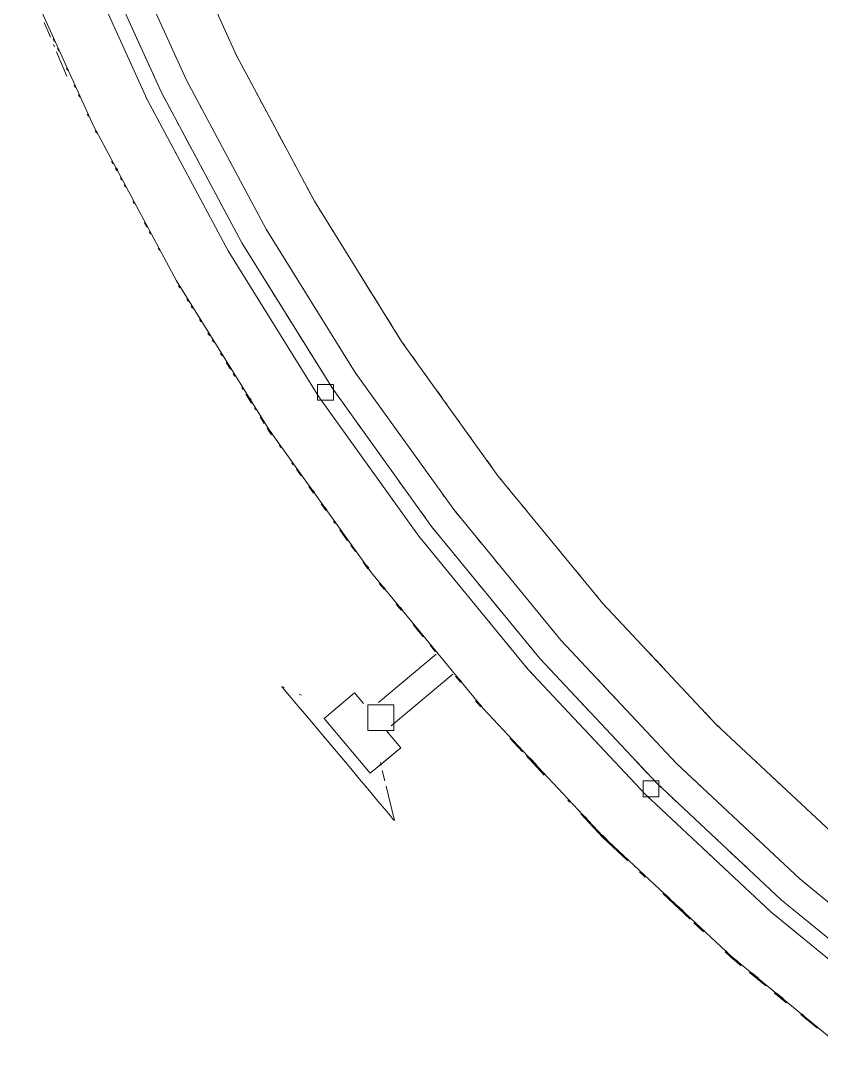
# Paper-space layout '01 Plans' of a CAD drawing. Header units: millimetres. Extents: x 5 to 415, y 7 to 290.
# Drawn here: x 29.72 to 49.8, y 102.52 to 128.82 of the extents above; entities that cross this region are included whole.
import ezdxf

# ---------------------------------------------------------------- set-up
doc = ezdxf.new("R2010")
doc.units = ezdxf.units.MM
doc.layers.add('GEOMETRY', color=7, linetype='Continuous')

# ---------------------------------------------------------------- blocks, each defined once
blk = doc.blocks.new('SHEET_01')
at = {"layer": 'GEOMETRY', "lineweight": 13}
for p, q in [((33.418, 131.735), (35.131, 127.955)), ((33.875, 127.336), (32.125, 131.199)), ((32.888, 126.849), (31.109, 130.778)), ((31.478, 130.931), (33.247, 127.026)), ((31.543, 126.186), (29.723, 130.204)), ((30.309, 128.787), (30.463, 128.418)), ((32.529, 128.613), (32.473, 128.735)), ((32.473, 128.735), (32.529, 128.613)), ((32.529, 128.613), (32.473, 128.735)), ((34.965, 128.321), (34.799, 128.687)), ((30.463, 128.418), (30.437, 128.479)), ((30.532, 128.369), (30.56, 128.308)), ((30.56, 128.308), (30.532, 128.369)), ((32.75, 128.125), (32.584, 128.491)), ((32.584, 128.491), (32.75, 128.125)), ((32.75, 128.125), (32.584, 128.491)), ((30.539, 128.233), (30.565, 128.171)), ((30.642, 128.126), (30.67, 128.065)), ((30.67, 128.065), (30.642, 128.126)), ((35.048, 128.138), (35.02, 128.199)), ((30.616, 128.048), (30.871, 127.432)), ((32.332, 128.077), (32.36, 128.016)), ((32.36, 128.016), (32.332, 128.077)), ((32.332, 128.077), (32.36, 128.016)), ((32.86, 127.88), (32.805, 128.003)), ((32.805, 128.003), (32.86, 127.88)), ((32.86, 127.88), (32.805, 128.003)), ((33.597, 127.949), (33.625, 127.888)), ((35.131, 127.955), (35.103, 128.016)), ((35.162, 127.896), (35.131, 127.955)), ((35.131, 127.955), (37.087, 124.296)), ((30.863, 127.639), (30.891, 127.578)), ((30.891, 127.578), (30.863, 127.639)), ((30.863, 127.639), (30.891, 127.578)), ((30.891, 127.578), (30.863, 127.639)), ((30.863, 127.639), (30.891, 127.578)), ((30.891, 127.578), (30.863, 127.639)), ((30.863, 127.639), (30.891, 127.578)), ((30.891, 127.578), (30.863, 127.639)), ((30.863, 127.639), (30.891, 127.578)), ((30.891, 127.578), (30.863, 127.639)), ((32.943, 127.697), (32.916, 127.758)), ((32.916, 127.758), (32.943, 127.697)), ((32.943, 127.697), (32.916, 127.758)), ((33.054, 127.453), (32.998, 127.575)), ((32.998, 127.575), (33.054, 127.453)), ((33.054, 127.453), (32.998, 127.575)), ((35.541, 127.188), (35.225, 127.778)), ((30.871, 127.432), (30.871, 127.432)), ((33.247, 127.026), (33.109, 127.331)), ((33.109, 127.331), (33.247, 127.026)), ((33.247, 127.026), (33.109, 127.331)), ((35.874, 123.596), (33.875, 127.336)), ((31.056, 127.212), (31.084, 127.151)), ((31.084, 127.151), (31.056, 127.212)), ((31.167, 126.969), (31.194, 126.908)), ((31.194, 126.908), (31.167, 126.969)), ((32.861, 126.911), (32.888, 126.849)), ((32.888, 126.849), (32.861, 126.911)), ((32.861, 126.911), (32.888, 126.849)), ((34.922, 123.046), (32.888, 126.849)), ((33.342, 126.849), (33.247, 127.026)), ((33.247, 127.026), (33.342, 126.849)), ((33.342, 126.849), (33.247, 127.026)), ((33.247, 127.026), (35.268, 123.246)), ((34.097, 126.92), (34.129, 126.861)), ((35.667, 126.952), (35.635, 127.011)), ((35.793, 126.716), (35.73, 126.834)), ((33.468, 126.613), (33.437, 126.672)), ((33.437, 126.672), (33.468, 126.613)), ((33.468, 126.613), (33.437, 126.672)), ((34.224, 126.683), (34.256, 126.624)), ((35.888, 126.539), (35.856, 126.598)), ((31.387, 126.482), (31.415, 126.421)), ((31.415, 126.421), (31.387, 126.482)), ((31.387, 126.482), (31.415, 126.421)), ((31.415, 126.421), (31.387, 126.482)), ((31.387, 126.482), (31.415, 126.421)), ((31.415, 126.421), (31.387, 126.482)), ((31.387, 126.482), (31.415, 126.421)), ((31.415, 126.421), (31.387, 126.482)), ((31.387, 126.482), (31.415, 126.421)), ((31.415, 126.421), (31.387, 126.482)), ((33.563, 126.436), (33.531, 126.495)), ((33.531, 126.495), (33.563, 126.436)), ((33.563, 126.436), (33.531, 126.495)), ((33.689, 126.199), (33.626, 126.317)), ((33.626, 126.317), (33.689, 126.199)), ((33.689, 126.199), (33.626, 126.317)), ((36.109, 126.125), (35.951, 126.421)), ((33.623, 122.296), (31.543, 126.186)), ((31.588, 126.059), (31.62, 126)), ((31.62, 126), (31.588, 126.059)), ((31.588, 126.059), (31.62, 126)), ((31.62, 126), (31.588, 126.059)), ((31.588, 126.059), (31.62, 126)), ((31.62, 126), (31.588, 126.059)), ((31.588, 126.059), (31.62, 126)), ((31.62, 126), (31.588, 126.059)), ((31.588, 126.059), (31.62, 126)), ((31.62, 126), (31.588, 126.059)), ((33.784, 126.022), (33.752, 126.081)), ((33.752, 126.081), (33.784, 126.022)), ((33.784, 126.022), (33.752, 126.081)), ((36.393, 125.594), (36.172, 126.007)), ((34.005, 125.609), (33.847, 125.904)), ((33.847, 125.904), (34.005, 125.609)), ((34.005, 125.609), (33.847, 125.904)), ((33.587, 125.542), (33.619, 125.482)), ((33.619, 125.482), (33.587, 125.542)), ((33.587, 125.542), (33.619, 125.482)), ((34.194, 125.254), (34.068, 125.49)), ((34.068, 125.49), (34.194, 125.254)), ((34.194, 125.254), (34.068, 125.49)), ((31.998, 125.293), (32.029, 125.234)), ((32.029, 125.234), (31.998, 125.293)), ((32.047, 125.243), (32.016, 125.302)), ((32.047, 125.243), (32.016, 125.302)), ((32.016, 125.302), (32.047, 125.243)), ((32.047, 125.243), (32.016, 125.302)), ((32.047, 125.243), (32.016, 125.302)), ((34.954, 125.317), (34.986, 125.258)), ((36.519, 125.358), (36.487, 125.417)), ((36.613, 125.181), (36.582, 125.24)), ((32.093, 125.116), (32.124, 125.057)), ((32.124, 125.057), (32.093, 125.116)), ((32.142, 125.066), (32.11, 125.125)), ((32.142, 125.066), (32.11, 125.125)), ((32.11, 125.125), (32.142, 125.066)), ((32.142, 125.066), (32.11, 125.125)), ((32.142, 125.066), (32.11, 125.125)), ((32.119, 125.13), (32.151, 125.071)), ((34.289, 125.077), (34.258, 125.136)), ((34.258, 125.136), (34.289, 125.077)), ((34.289, 125.077), (34.258, 125.136)), ((36.74, 124.945), (36.677, 125.063)), ((32.219, 124.88), (32.25, 124.821)), ((32.25, 124.821), (32.219, 124.88)), ((32.313, 124.703), (32.345, 124.644)), ((32.345, 124.644), (32.313, 124.703)), ((32.313, 124.703), (32.345, 124.644)), ((32.345, 124.644), (32.313, 124.703)), ((32.313, 124.703), (32.345, 124.644)), ((32.345, 124.644), (32.313, 124.703)), ((32.313, 124.703), (32.345, 124.644)), ((32.345, 124.644), (32.313, 124.703)), ((32.313, 124.703), (32.345, 124.644)), ((32.345, 124.644), (32.313, 124.703)), ((32.331, 124.712), (32.362, 124.653)), ((32.362, 124.653), (32.331, 124.712)), ((32.331, 124.712), (32.362, 124.653)), ((32.362, 124.653), (32.331, 124.712)), ((32.362, 124.653), (32.331, 124.712)), ((32.331, 124.712), (32.362, 124.653)), ((32.362, 124.653), (32.331, 124.712)), ((32.331, 124.712), (32.362, 124.653)), ((32.362, 124.653), (32.331, 124.712)), ((32.331, 124.712), (32.362, 124.653)), ((32.362, 124.653), (32.331, 124.712)), ((32.331, 124.712), (32.362, 124.653)), ((32.362, 124.653), (32.331, 124.712)), ((32.331, 124.712), (32.362, 124.653)), ((32.362, 124.653), (32.331, 124.712)), ((32.362, 124.653), (32.331, 124.712)), ((34.416, 124.841), (34.384, 124.9)), ((34.384, 124.9), (34.416, 124.841)), ((34.416, 124.841), (34.384, 124.9)), ((34.51, 124.663), (34.479, 124.723)), ((34.479, 124.723), (34.51, 124.663)), ((34.51, 124.663), (34.479, 124.723)), ((36.834, 124.768), (36.803, 124.827)), ((34.637, 124.427), (34.573, 124.545)), ((34.573, 124.545), (34.637, 124.427)), ((34.637, 124.427), (34.573, 124.545)), ((37.087, 124.296), (36.897, 124.65)), ((32.534, 124.29), (32.565, 124.231)), ((32.565, 124.231), (32.534, 124.29)), ((32.534, 124.29), (32.565, 124.231)), ((32.565, 124.231), (32.534, 124.29)), ((32.534, 124.29), (32.565, 124.231)), ((32.565, 124.231), (32.534, 124.29)), ((32.534, 124.29), (32.565, 124.231)), ((32.565, 124.231), (32.534, 124.29)), ((32.534, 124.29), (32.565, 124.231)), ((32.565, 124.231), (32.534, 124.29)), ((34.318, 124.175), (34.35, 124.116)), ((34.35, 124.116), (34.318, 124.175)), ((34.318, 124.175), (34.35, 124.116)), ((35.015, 123.718), (34.7, 124.309)), ((34.7, 124.309), (35.015, 123.718)), ((35.015, 123.718), (34.7, 124.309)), ((37.122, 124.239), (37.087, 124.296)), ((37.087, 124.296), (39.278, 120.772)), ((37.263, 124.012), (37.228, 124.068)), ((32.817, 123.76), (32.88, 123.642)), ((32.88, 123.642), (32.817, 123.76)), ((37.475, 123.671), (37.44, 123.727)), ((32.943, 123.524), (32.975, 123.465)), ((32.975, 123.465), (32.943, 123.524)), ((32.992, 123.475), (32.961, 123.534)), ((32.992, 123.475), (32.961, 123.534)), ((32.961, 123.534), (32.992, 123.475)), ((32.992, 123.475), (32.961, 123.534)), ((32.992, 123.475), (32.961, 123.534)), ((35.142, 123.482), (35.11, 123.541)), ((35.11, 123.541), (35.142, 123.482)), ((35.142, 123.482), (35.11, 123.541)), ((35.268, 123.246), (35.205, 123.364)), ((35.205, 123.364), (35.268, 123.246)), ((35.268, 123.246), (35.205, 123.364)), ((38.114, 119.994), (35.874, 123.596)), ((37.581, 123.5), (37.546, 123.557)), ((33.164, 123.111), (33.196, 123.052)), ((33.196, 123.052), (33.164, 123.111)), ((33.164, 123.111), (33.196, 123.052)), ((33.196, 123.052), (33.164, 123.111)), ((33.164, 123.111), (33.196, 123.052)), ((33.196, 123.052), (33.164, 123.111)), ((33.164, 123.111), (33.196, 123.052)), ((33.196, 123.052), (33.164, 123.111)), ((33.164, 123.111), (33.196, 123.052)), ((33.196, 123.052), (33.164, 123.111)), ((35.268, 123.246), (37.532, 119.605)), ((35.374, 123.075), (35.339, 123.132)), ((35.339, 123.132), (35.374, 123.075)), ((35.374, 123.075), (35.339, 123.132)), ((37.793, 123.159), (37.758, 123.216)), ((37.199, 119.383), (34.922, 123.046)), ((35.586, 122.734), (35.551, 122.791)), ((35.551, 122.791), (35.586, 122.734)), ((35.586, 122.734), (35.551, 122.791)), ((35.763, 122.449), (35.657, 122.62)), ((35.657, 122.62), (35.763, 122.449)), ((35.763, 122.449), (35.657, 122.62)), ((38.112, 122.648), (38.076, 122.704)), ((35.975, 122.108), (35.834, 122.336)), ((35.834, 122.336), (35.975, 122.108)), ((35.975, 122.108), (35.834, 122.336)), ((36.621, 122.395), (36.656, 122.338)), ((38.5, 122.022), (38.253, 122.42)), ((35.952, 118.55), (33.623, 122.296)), ((33.676, 122.172), (33.711, 122.115)), ((33.711, 122.115), (33.676, 122.172)), ((33.728, 122.126), (33.693, 122.182)), ((33.728, 122.126), (33.693, 122.182)), ((33.693, 122.182), (33.728, 122.126)), ((33.728, 122.126), (33.693, 122.182)), ((33.728, 122.126), (33.693, 122.182)), ((35.455, 122.187), (35.491, 122.13)), ((35.491, 122.13), (35.455, 122.187)), ((35.455, 122.187), (35.491, 122.13)), ((33.888, 121.832), (33.923, 121.775)), ((33.923, 121.775), (33.888, 121.832)), ((33.94, 121.785), (33.905, 121.842)), ((33.94, 121.785), (33.905, 121.842)), ((33.905, 121.842), (33.94, 121.785)), ((33.94, 121.785), (33.905, 121.842)), ((33.94, 121.785), (33.905, 121.842)), ((36.294, 121.596), (36.046, 121.994)), ((36.046, 121.994), (36.294, 121.596)), ((36.294, 121.596), (36.046, 121.994)), ((38.712, 121.681), (38.571, 121.909)), ((33.994, 121.661), (34.029, 121.604)), ((34.029, 121.604), (33.994, 121.661)), ((33.994, 121.661), (34.029, 121.604)), ((34.029, 121.604), (33.994, 121.661)), ((33.994, 121.661), (34.029, 121.604)), ((34.029, 121.604), (33.994, 121.661)), ((33.994, 121.661), (34.029, 121.604)), ((34.029, 121.604), (33.994, 121.661)), ((33.994, 121.661), (34.029, 121.604)), ((34.029, 121.604), (33.994, 121.661)), ((37.154, 121.538), (37.189, 121.481)), ((39.03, 121.17), (38.783, 121.568)), ((34.205, 121.321), (34.241, 121.264)), ((34.241, 121.264), (34.205, 121.321)), ((36.506, 121.255), (36.364, 121.482)), ((36.364, 121.482), (36.506, 121.255)), ((36.506, 121.255), (36.364, 121.482)), ((36.612, 121.084), (36.577, 121.141)), ((36.577, 121.141), (36.612, 121.084)), ((36.612, 121.084), (36.577, 121.141)), ((37.474, 121.023), (37.509, 120.966)), ((39.242, 120.829), (39.101, 121.056)), ((34.417, 120.98), (34.453, 120.923)), ((34.453, 120.923), (34.417, 120.98)), ((34.523, 120.81), (34.558, 120.753)), ((34.558, 120.753), (34.523, 120.81)), ((34.523, 120.81), (34.558, 120.753)), ((34.558, 120.753), (34.523, 120.81)), ((34.523, 120.81), (34.558, 120.753)), ((34.558, 120.753), (34.523, 120.81)), ((34.523, 120.81), (34.558, 120.753)), ((34.558, 120.753), (34.523, 120.81)), ((34.523, 120.81), (34.558, 120.753)), ((34.558, 120.753), (34.523, 120.81)), ((36.309, 120.814), (36.345, 120.757)), ((36.345, 120.757), (36.309, 120.814)), ((36.309, 120.814), (36.345, 120.757)), ((36.824, 120.743), (36.683, 120.971)), ((36.683, 120.971), (36.824, 120.743)), ((36.824, 120.743), (36.683, 120.971)), ((39.278, 120.772), (41.695, 117.399)), ((34.735, 120.469), (34.77, 120.412)), ((34.77, 120.412), (34.735, 120.469)), ((37.001, 120.459), (36.895, 120.629)), ((36.895, 120.629), (37.001, 120.459)), ((37.001, 120.459), (36.895, 120.629)), ((37.687, 120.68), (37.723, 120.623)), ((39.356, 120.663), (39.317, 120.718)), ((34.876, 120.242), (34.982, 120.072)), ((34.982, 120.072), (34.876, 120.242)), ((37.143, 120.231), (37.107, 120.288)), ((37.107, 120.288), (37.143, 120.231)), ((37.143, 120.231), (37.107, 120.288)), ((39.668, 120.228), (39.551, 120.391)), ((35.053, 119.958), (35.088, 119.901)), ((35.088, 119.901), (35.053, 119.958)), ((35.053, 119.958), (35.088, 119.901)), ((35.088, 119.901), (35.053, 119.958)), ((35.053, 119.958), (35.088, 119.901)), ((35.088, 119.901), (35.053, 119.958)), ((35.053, 119.958), (35.088, 119.901)), ((35.088, 119.901), (35.053, 119.958)), ((35.053, 119.958), (35.088, 119.901)), ((35.088, 119.901), (35.053, 119.958)), ((36.843, 119.955), (36.879, 119.898)), ((36.879, 119.898), (36.843, 119.955)), ((36.843, 119.955), (36.879, 119.898)), ((37.355, 119.89), (37.213, 120.117)), ((37.213, 120.117), (37.355, 119.89)), ((37.355, 119.89), (37.213, 120.117)), ((40.584, 116.547), (38.114, 119.994)), ((39.979, 119.793), (39.863, 119.956)), ((37.565, 119.694), (37.165, 119.694)), ((37.165, 119.694), (37.165, 119.294)), ((37.565, 119.694), (37.565, 119.614)), ((37.565, 119.294), (37.565, 119.694)), ((37.565, 119.694), (37.565, 119.694)), ((35.265, 119.617), (35.3, 119.561)), ((35.3, 119.561), (35.265, 119.617)), ((35.37, 119.447), (35.406, 119.39)), ((35.406, 119.39), (35.37, 119.447)), ((35.37, 119.447), (35.406, 119.39)), ((35.406, 119.39), (35.37, 119.447)), ((35.37, 119.447), (35.406, 119.39)), ((35.406, 119.39), (35.37, 119.447)), ((35.37, 119.447), (35.406, 119.39)), ((35.406, 119.39), (35.37, 119.447)), ((35.37, 119.447), (35.512, 119.22)), ((35.512, 119.22), (35.37, 119.447)), ((37.532, 119.605), (40.029, 116.121)), ((37.688, 119.388), (37.649, 119.442)), ((37.649, 119.442), (37.688, 119.388)), ((37.688, 119.388), (37.649, 119.442)), ((38.506, 119.447), (38.545, 119.392)), ((40.291, 119.358), (40.174, 119.521)), ((35.493, 119.288), (35.458, 119.344)), ((35.493, 119.288), (35.458, 119.344)), ((35.458, 119.344), (35.493, 119.288)), ((35.493, 119.288), (35.458, 119.344)), ((35.493, 119.288), (35.458, 119.344)), ((35.466, 119.35), (35.501, 119.293)), ((37.165, 119.294), (37.565, 119.294)), ((37.165, 119.294), (37.165, 119.294)), ((39.711, 115.877), (37.199, 119.383)), ((40.408, 119.195), (40.369, 119.249)), ((35.582, 119.106), (35.618, 119.05)), ((35.618, 119.05), (35.582, 119.106)), ((35.582, 119.106), (35.618, 119.05)), ((35.618, 119.05), (35.582, 119.106)), ((35.582, 119.106), (35.618, 119.05)), ((35.618, 119.05), (35.582, 119.106)), ((35.582, 119.106), (35.618, 119.05)), ((35.618, 119.05), (35.582, 119.106)), ((35.582, 119.106), (35.618, 119.05)), ((35.618, 119.05), (35.582, 119.106)), ((35.723, 118.879), (35.829, 118.709)), ((35.829, 118.709), (35.723, 118.879)), ((37.474, 119), (37.513, 118.945)), ((37.513, 118.945), (37.474, 119)), ((37.474, 119), (37.513, 118.945)), ((38, 118.952), (37.961, 119.007)), ((37.961, 119.007), (38, 118.952)), ((38, 118.952), (37.961, 119.007)), ((38.312, 118.517), (38.156, 118.734)), ((38.156, 118.734), (38.312, 118.517)), ((38.312, 118.517), (38.156, 118.734)), ((40.72, 118.759), (40.681, 118.814)), ((35.9, 118.596), (35.935, 118.539)), ((35.935, 118.539), (35.9, 118.596)), ((35.9, 118.596), (35.935, 118.539)), ((35.935, 118.539), (35.9, 118.596)), ((35.9, 118.596), (35.935, 118.539)), ((35.935, 118.539), (35.9, 118.596)), ((35.9, 118.596), (35.935, 118.539)), ((35.935, 118.539), (35.9, 118.596)), ((35.9, 118.596), (35.935, 118.539)), ((35.935, 118.539), (35.9, 118.596)), ((35.935, 118.539), (36.013, 118.43)), ((36.013, 118.43), (35.935, 118.539)), ((38.521, 114.964), (35.952, 118.55)), ((36.03, 118.441), (35.991, 118.496)), ((36.03, 118.441), (35.991, 118.496)), ((35.991, 118.496), (36.03, 118.441)), ((36.03, 118.441), (35.991, 118.496)), ((36.03, 118.441), (35.991, 118.496)), ((35.999, 118.501), (36.038, 118.447)), ((41.032, 118.324), (40.915, 118.487)), ((36.208, 118.158), (36.247, 118.104)), ((36.247, 118.104), (36.208, 118.158)), ((36.208, 118.158), (36.247, 118.104)), ((36.247, 118.104), (36.208, 118.158)), ((36.208, 118.158), (36.247, 118.104)), ((36.247, 118.104), (36.208, 118.158)), ((36.208, 118.158), (36.247, 118.104)), ((36.247, 118.104), (36.208, 118.158)), ((36.208, 118.158), (36.247, 118.104)), ((36.247, 118.104), (36.208, 118.158)), ((37.984, 118.288), (38.023, 118.233)), ((38.023, 118.233), (37.984, 118.288)), ((37.984, 118.288), (38.023, 118.233)), ((38.507, 118.244), (38.468, 118.299)), ((38.468, 118.299), (38.507, 118.244)), ((38.507, 118.244), (38.468, 118.299)), ((38.819, 117.809), (38.702, 117.972)), ((38.702, 117.972), (38.819, 117.809)), ((38.819, 117.809), (38.702, 117.972)), ((39.565, 117.97), (39.604, 117.915)), ((41.344, 117.889), (41.227, 118.052)), ((36.519, 117.724), (36.558, 117.669)), ((36.558, 117.669), (36.519, 117.724)), ((41.539, 117.617), (41.422, 117.78)), ((36.636, 117.561), (36.753, 117.398)), ((36.753, 117.398), (36.636, 117.561)), ((36.636, 117.561), (36.753, 117.398)), ((36.753, 117.398), (36.636, 117.561)), ((36.636, 117.561), (36.753, 117.398)), ((36.753, 117.398), (36.636, 117.561)), ((36.636, 117.561), (36.753, 117.398)), ((36.753, 117.398), (36.636, 117.561)), ((36.636, 117.561), (36.753, 117.398)), ((36.753, 117.398), (36.636, 117.561)), ((39.053, 117.482), (39.014, 117.537)), ((39.014, 117.537), (39.053, 117.482)), ((39.053, 117.482), (39.014, 117.537)), ((41.695, 117.399), (44.327, 114.192)), ((41.78, 117.296), (41.737, 117.348)), ((36.948, 117.126), (36.987, 117.072)), ((36.987, 117.072), (36.948, 117.126)), ((36.948, 117.126), (36.987, 117.072)), ((36.987, 117.072), (36.948, 117.126)), ((36.948, 117.126), (36.987, 117.072)), ((36.987, 117.072), (36.948, 117.126)), ((36.948, 117.126), (36.987, 117.072)), ((36.987, 117.072), (36.948, 117.126)), ((36.948, 117.126), (37.065, 116.963)), ((37.065, 116.963), (36.948, 117.126)), ((38.73, 117.247), (38.769, 117.192)), ((38.769, 117.192), (38.73, 117.247)), ((38.73, 117.247), (38.769, 117.192)), ((39.365, 117.047), (39.209, 117.264)), ((39.209, 117.264), (39.365, 117.047)), ((39.365, 117.047), (39.209, 117.264)), ((41.992, 117.037), (41.949, 117.089)), ((37.081, 116.974), (37.042, 117.029)), ((37.081, 116.974), (37.042, 117.029)), ((37.042, 117.029), (37.081, 116.974)), ((37.081, 116.974), (37.042, 117.029)), ((37.081, 116.974), (37.042, 117.029)), ((37.05, 117.035), (37.089, 116.98)), ((39.044, 116.809), (39.083, 116.754)), ((39.083, 116.754), (39.044, 116.809)), ((39.044, 116.809), (39.083, 116.754)), ((39.56, 116.774), (39.521, 116.829)), ((39.521, 116.829), (39.56, 116.774)), ((39.56, 116.774), (39.521, 116.829)), ((40.31, 116.93), (40.349, 116.875)), ((37.259, 116.691), (37.298, 116.637)), ((37.298, 116.637), (37.259, 116.691)), ((37.259, 116.691), (37.298, 116.637)), ((37.298, 116.637), (37.259, 116.691)), ((37.259, 116.691), (37.298, 116.637)), ((37.298, 116.637), (37.259, 116.691)), ((37.259, 116.691), (37.298, 116.637)), ((37.298, 116.637), (37.259, 116.691)), ((37.259, 116.691), (37.376, 116.528)), ((37.376, 116.528), (37.259, 116.691)), ((37.392, 116.54), (37.353, 116.594)), ((37.392, 116.54), (37.353, 116.594)), ((37.353, 116.594), (37.392, 116.54)), ((37.392, 116.54), (37.353, 116.594)), ((37.392, 116.54), (37.353, 116.594)), ((37.361, 116.6), (37.4, 116.546)), ((43.274, 113.269), (40.584, 116.547)), ((42.416, 116.52), (42.289, 116.675)), ((37.571, 116.256), (37.61, 116.202)), ((37.61, 116.202), (37.571, 116.256)), ((39.873, 116.339), (39.756, 116.502)), ((39.756, 116.502), (39.873, 116.339)), ((39.873, 116.339), (39.756, 116.502)), ((40.627, 116.495), (40.755, 116.339)), ((37.727, 116.039), (37.804, 115.93)), ((37.804, 115.93), (37.727, 116.039)), ((37.727, 116.039), (37.804, 115.93)), ((37.804, 115.93), (37.727, 116.039)), ((37.727, 116.039), (37.804, 115.93)), ((37.804, 115.93), (37.727, 116.039)), ((37.727, 116.039), (37.804, 115.93)), ((37.804, 115.93), (37.727, 116.039)), ((37.727, 116.039), (37.921, 115.767)), ((37.921, 115.767), (37.727, 116.039)), ((40.029, 116.121), (42.748, 112.807)), ((40.199, 115.914), (40.071, 116.069)), ((40.071, 116.069), (40.199, 115.914)), ((40.199, 115.914), (40.071, 116.069)), ((42.926, 115.899), (42.671, 116.21)), ((42.447, 112.544), (39.711, 115.877)), ((41.139, 115.871), (41.267, 115.715)), ((37.999, 115.659), (38.038, 115.604)), ((38.038, 115.604), (37.999, 115.659)), ((37.999, 115.659), (38.038, 115.604)), ((38.038, 115.604), (37.999, 115.659)), ((37.999, 115.659), (38.038, 115.604)), ((38.038, 115.604), (37.999, 115.659)), ((37.999, 115.659), (38.038, 115.604)), ((38.038, 115.604), (37.999, 115.659)), ((37.999, 115.659), (38.116, 115.496)), ((38.116, 115.496), (37.999, 115.659)), ((38.132, 115.508), (38.093, 115.562)), ((38.132, 115.508), (38.093, 115.562)), ((38.093, 115.562), (38.132, 115.508)), ((38.132, 115.508), (38.093, 115.562)), ((38.132, 115.508), (38.093, 115.562)), ((39.882, 115.669), (39.925, 115.617)), ((39.925, 115.617), (39.882, 115.669)), ((39.882, 115.669), (39.925, 115.617)), ((43.35, 115.382), (43.223, 115.537)), ((38.311, 115.224), (38.35, 115.17)), ((38.35, 115.17), (38.311, 115.224)), ((38.311, 115.224), (38.35, 115.17)), ((38.35, 115.17), (38.311, 115.224)), ((38.311, 115.224), (38.35, 115.17)), ((38.35, 115.17), (38.311, 115.224)), ((38.311, 115.224), (38.35, 115.17)), ((38.35, 115.17), (38.311, 115.224)), ((38.311, 115.224), (38.428, 115.061)), ((38.428, 115.061), (38.311, 115.224)), ((40.624, 115.396), (40.581, 115.448)), ((40.581, 115.448), (40.624, 115.396)), ((40.624, 115.396), (40.581, 115.448)), ((41.566, 115.35), (41.694, 115.194)), ((38.443, 115.073), (38.404, 115.127)), ((38.443, 115.073), (38.404, 115.127)), ((38.404, 115.127), (38.443, 115.073)), ((38.443, 115.073), (38.404, 115.127)), ((38.443, 115.073), (38.404, 115.127)), ((38.412, 115.133), (38.451, 115.079)), ((41.32, 111.555), (38.521, 114.964)), ((43.775, 114.864), (43.648, 115.02)), ((38.717, 114.694), (38.76, 114.642)), ((38.76, 114.642), (38.717, 114.694)), ((38.717, 114.694), (38.76, 114.642)), ((38.76, 114.642), (38.717, 114.694)), ((38.717, 114.694), (38.76, 114.642)), ((38.76, 114.642), (38.717, 114.694)), ((38.717, 114.694), (38.76, 114.642)), ((38.76, 114.642), (38.717, 114.694)), ((38.717, 114.694), (38.845, 114.539)), ((38.845, 114.539), (38.717, 114.694)), ((38.733, 114.706), (38.776, 114.654)), ((38.776, 114.654), (38.733, 114.706)), ((38.733, 114.706), (38.776, 114.654)), ((38.86, 114.551), (38.733, 114.706)), ((38.776, 114.654), (38.733, 114.706)), ((38.733, 114.706), (38.776, 114.654)), ((38.776, 114.654), (38.733, 114.706)), ((38.733, 114.706), (38.776, 114.654)), ((38.776, 114.654), (38.733, 114.706)), ((38.733, 114.706), (38.776, 114.654)), ((38.776, 114.654), (38.733, 114.706)), ((38.733, 114.706), (38.776, 114.654)), ((38.86, 114.551), (38.733, 114.706)), ((38.733, 114.706), (38.86, 114.551)), ((38.86, 114.551), (38.733, 114.706)), ((38.86, 114.551), (38.733, 114.706)), ((41.048, 114.878), (41.006, 114.93)), ((41.006, 114.93), (41.048, 114.878)), ((41.048, 114.878), (41.006, 114.93)), ((41.346, 114.516), (41.218, 114.671)), ((41.218, 114.671), (41.346, 114.516)), ((41.346, 114.516), (41.218, 114.671)), ((38.826, 114.609), (38.868, 114.557)), ((39.142, 114.177), (39.184, 114.125)), ((39.184, 114.125), (39.142, 114.177)), ((39.142, 114.177), (39.184, 114.125)), ((39.184, 114.125), (39.142, 114.177)), ((39.142, 114.177), (39.184, 114.125)), ((39.184, 114.125), (39.142, 114.177)), ((39.142, 114.177), (39.184, 114.125)), ((39.184, 114.125), (39.142, 114.177)), ((39.142, 114.177), (39.269, 114.022)), ((39.269, 114.022), (39.142, 114.177)), ((41.771, 113.998), (41.516, 114.309)), ((41.516, 114.309), (41.771, 113.998)), ((41.771, 113.998), (41.516, 114.309)), ((44.2, 114.347), (44.157, 114.399)), ((44.327, 114.192), (47.163, 111.163)), ((39.284, 114.034), (39.242, 114.086)), ((39.284, 114.034), (39.242, 114.086)), ((39.242, 114.086), (39.284, 114.034)), ((39.369, 113.931), (39.242, 114.086)), ((39.369, 113.931), (39.242, 114.086)), ((39.25, 114.092), (39.292, 114.041)), ((44.51, 113.997), (44.373, 114.143)), ((39.566, 113.66), (39.693, 113.505)), ((39.693, 113.505), (39.566, 113.66)), ((39.566, 113.66), (39.693, 113.505)), ((39.693, 113.505), (39.566, 113.66)), ((39.566, 113.66), (39.693, 113.505)), ((39.693, 113.505), (39.566, 113.66)), ((39.566, 113.66), (39.693, 113.505)), ((39.693, 113.505), (39.566, 113.66)), ((39.566, 113.66), (39.82, 113.35)), ((39.82, 113.35), (39.566, 113.66)), ((41.464, 113.742), (41.507, 113.69)), ((41.507, 113.69), (41.464, 113.742)), ((41.464, 113.742), (41.507, 113.69)), ((42.196, 113.48), (42.068, 113.636)), ((42.068, 113.636), (42.196, 113.48)), ((42.196, 113.48), (42.068, 113.636)), ((43.146, 113.425), (43.189, 113.373)), ((39.99, 113.143), (40.117, 112.988)), ((40.117, 112.988), (39.99, 113.143)), ((39.99, 113.143), (40.117, 112.988)), ((40.117, 112.988), (39.99, 113.143)), ((39.99, 113.143), (40.117, 112.988)), ((40.117, 112.988), (39.99, 113.143)), ((39.99, 113.143), (40.117, 112.988)), ((40.117, 112.988), (39.99, 113.143)), ((39.99, 113.143), (40.117, 112.988)), ((40.117, 112.988), (39.99, 113.143)), ((41.977, 113.117), (42.02, 113.064)), ((42.02, 113.064), (41.977, 113.117)), ((41.977, 113.117), (42.02, 113.064)), ((42.621, 112.963), (42.493, 113.118)), ((42.493, 113.118), (42.621, 112.963)), ((42.621, 112.963), (42.493, 113.118)), ((46.173, 110.173), (43.274, 113.269)), ((40.145, 112.913), (38.699, 111.7)), ((45.562, 112.873), (45.425, 113.02)), ((42.405, 112.596), (42.447, 112.544)), ((42.447, 112.544), (42.405, 112.596)), ((42.405, 112.596), (42.447, 112.544)), ((42.748, 112.807), (45.679, 109.679)), ((45.882, 112.531), (45.654, 112.775)), ((39.014, 111.115), (40.563, 112.415)), ((40.563, 112.415), (39.014, 111.115)), ((39.014, 111.115), (40.563, 112.415)), ((40.563, 112.415), (39.014, 111.115)), ((40.626, 112.368), (40.668, 112.317)), ((40.668, 112.317), (40.626, 112.368)), ((40.626, 112.368), (40.668, 112.317)), ((40.668, 112.317), (40.626, 112.368)), ((40.626, 112.368), (40.668, 112.317)), ((40.668, 112.317), (40.626, 112.368)), ((40.626, 112.368), (40.668, 112.317)), ((40.668, 112.317), (40.626, 112.368)), ((40.626, 112.368), (40.753, 112.213)), ((40.753, 112.213), (40.626, 112.368)), ((42.447, 112.544), (42.632, 112.347)), ((42.632, 112.347), (42.447, 112.544)), ((42.447, 112.544), (42.632, 112.347)), ((45.396, 109.396), (42.447, 112.544)), ((36.294, 112.074), (36.267, 112.106)), ((36.33, 112.079), (36.267, 112.106)), ((36.267, 112.106), (36.294, 112.074)), ((36.294, 112.074), (36.374, 111.978)), ((40.768, 112.226), (40.726, 112.278)), ((40.768, 112.226), (40.726, 112.278)), ((40.726, 112.278), (40.768, 112.226)), ((40.768, 112.226), (40.726, 112.278)), ((40.768, 112.226), (40.726, 112.278)), ((40.734, 112.284), (40.776, 112.233)), ((44.195, 112.286), (44.425, 112.041)), ((36.374, 111.978), (36.505, 111.822)), ((36.505, 111.822), (36.681, 111.613)), ((36.768, 111.889), (36.706, 111.916)), ((38.098, 111.946), (37.332, 111.303)), ((38.321, 111.681), (38.098, 111.946)), ((38.187, 111.84), (38.321, 111.681)), ((43.984, 111.487), (43.527, 111.976)), ((43.527, 111.976), (43.984, 111.487)), ((43.984, 111.487), (43.527, 111.976)), ((44.609, 111.844), (44.655, 111.795)), ((36.681, 111.613), (36.895, 111.357)), ((39.078, 111.646), (38.428, 111.646)), ((38.428, 111.646), (38.428, 110.996)), ((39.078, 110.996), (39.078, 111.646)), ((41.135, 111.748), (41.262, 111.593)), ((41.262, 111.593), (41.135, 111.748)), ((41.277, 111.606), (41.15, 111.761)), ((41.277, 111.606), (41.15, 111.761)), ((41.15, 111.761), (41.277, 111.606)), ((41.277, 111.606), (41.15, 111.761)), ((41.277, 111.606), (41.15, 111.761)), ((41.242, 111.664), (41.285, 111.613)), ((44.335, 108.335), (41.32, 111.555)), ((36.895, 111.357), (37.14, 111.066)), ((37.332, 111.303), (38.489, 109.924)), ((43.461, 111.461), (43.507, 111.412)), ((43.507, 111.412), (43.461, 111.461)), ((43.461, 111.461), (43.507, 111.412)), ((47.163, 111.163), (46.889, 111.457)), ((37.14, 111.066), (37.405, 110.75)), ((38.428, 110.996), (39.078, 110.996)), ((38.899, 110.991), (38.944, 110.938)), ((39.255, 110.567), (38.899, 110.991)), ((39.078, 110.996), (38.916, 110.996)), ((39.078, 111.24), (39.078, 110.996)), ((39.078, 110.996), (39.078, 110.996)), ((43.875, 111.019), (44.244, 110.625)), ((44.244, 110.625), (43.875, 111.019)), ((43.875, 111.019), (44.244, 110.625)), ((47.261, 111.072), (47.163, 111.163)), ((47.163, 111.163), (50.192, 108.327)), ((37.405, 110.75), (37.299, 110.876)), ((37.405, 110.75), (37.681, 110.421)), ((41.99, 110.809), (42.31, 110.468)), ((42.31, 110.468), (41.99, 110.809)), ((41.99, 110.809), (42.31, 110.468)), ((42.31, 110.468), (41.99, 110.809)), ((41.99, 110.809), (42.31, 110.468)), ((42.31, 110.468), (41.99, 110.809)), ((41.99, 110.809), (42.31, 110.468)), ((42.31, 110.468), (41.99, 110.809)), ((41.99, 110.809), (42.31, 110.468)), ((42.31, 110.468), (41.99, 110.809)), ((38.489, 109.924), (39.255, 110.567)), ((39.255, 110.567), (38.708, 110.108)), ((39.211, 110.62), (39.255, 110.567)), ((39.255, 110.567), (39.255, 110.567)), ((42.096, 110.725), (42.142, 110.676)), ((42.142, 110.676), (42.096, 110.725)), ((42.096, 110.725), (42.142, 110.676)), ((42.142, 110.676), (42.096, 110.725)), ((42.142, 110.676), (42.096, 110.725)), ((42.096, 110.725), (42.142, 110.676)), ((42.142, 110.676), (42.096, 110.725)), ((42.096, 110.725), (42.142, 110.676)), ((42.142, 110.676), (42.096, 110.725)), ((42.096, 110.725), (42.142, 110.676)), ((42.142, 110.676), (42.096, 110.725)), ((42.096, 110.725), (42.142, 110.676)), ((42.142, 110.676), (42.096, 110.725)), ((42.096, 110.725), (42.142, 110.676)), ((42.142, 110.676), (42.096, 110.725)), ((42.142, 110.676), (42.096, 110.725)), ((45.667, 110.714), (45.805, 110.567)), ((37.681, 110.421), (37.957, 110.092)), ((42.401, 110.37), (42.447, 110.321)), ((42.447, 110.321), (42.401, 110.37)), ((42.401, 110.37), (42.447, 110.321)), ((42.447, 110.321), (42.401, 110.37)), ((42.401, 110.37), (42.447, 110.321)), ((42.447, 110.321), (42.401, 110.37)), ((42.401, 110.37), (42.447, 110.321)), ((42.447, 110.321), (42.401, 110.37)), ((42.401, 110.37), (42.858, 109.882)), ((42.858, 109.882), (42.401, 110.37)), ((42.736, 110.042), (42.508, 110.286)), ((42.736, 110.042), (42.508, 110.286)), ((42.508, 110.286), (42.736, 110.042)), ((42.736, 110.042), (42.508, 110.286)), ((42.736, 110.042), (42.508, 110.286)), ((42.515, 110.293), (42.652, 110.147)), ((45.45, 109.923), (45.129, 110.265)), ((45.129, 110.265), (45.45, 109.923)), ((45.45, 109.923), (45.129, 110.265)), ((46.081, 110.272), (46.173, 110.173)), ((48.189, 110.203), (48.14, 110.248)), ((37.957, 110.092), (38.222, 109.776)), ((38.746, 110.198), (38.762, 110.131)), ((38.793, 109.998), (38.857, 109.732)), ((42.873, 109.896), (42.827, 109.945)), ((42.873, 109.896), (42.827, 109.945)), ((42.827, 109.945), (42.873, 109.896)), ((42.873, 109.896), (42.827, 109.945)), ((42.873, 109.896), (42.827, 109.945)), ((46.173, 110.173), (46.419, 109.943)), ((49.269, 107.274), (46.173, 110.173)), ((38.222, 109.776), (38.467, 109.485)), ((45.737, 109.737), (45.337, 109.737)), ((45.337, 109.737), (45.337, 109.337)), ((45.679, 109.679), (48.807, 106.748)), ((45.737, 109.737), (45.737, 109.577)), ((45.737, 109.337), (45.737, 109.737)), ((45.737, 109.737), (45.737, 109.737)), ((46.616, 109.759), (46.763, 109.621)), ((48.824, 109.608), (48.58, 109.837)), ((38.405, 109.557), (38.344, 109.63)), ((38.467, 109.485), (38.681, 109.229)), ((38.889, 109.6), (39.095, 108.736)), ((45.874, 109.495), (45.727, 109.633)), ((45.727, 109.633), (45.874, 109.495)), ((45.874, 109.495), (45.727, 109.633)), ((48.971, 109.471), (48.922, 109.516)), ((38.681, 109.229), (38.857, 109.02)), ((43.453, 109.248), (43.498, 109.199)), ((43.498, 109.199), (43.453, 109.248)), ((43.453, 109.248), (43.498, 109.199)), ((43.498, 109.199), (43.453, 109.248)), ((43.453, 109.248), (43.498, 109.199)), ((43.498, 109.199), (43.453, 109.248)), ((43.453, 109.248), (43.498, 109.199)), ((43.498, 109.199), (43.453, 109.248)), ((43.453, 109.248), (43.498, 109.199)), ((43.498, 109.199), (43.453, 109.248)), ((45.497, 109.337), (45.337, 109.337)), ((45.337, 109.337), (45.737, 109.337)), ((45.337, 109.337), (45.337, 109.337)), ((48.544, 106.447), (45.396, 109.396)), ((45.445, 109.35), (45.494, 109.304)), ((45.494, 109.304), (45.445, 109.35)), ((45.445, 109.35), (45.494, 109.304)), ((46.216, 109.175), (46.07, 109.312)), ((46.07, 109.312), (46.216, 109.175)), ((46.216, 109.175), (46.07, 109.312)), ((38.857, 109.02), (38.987, 108.864)), ((43.772, 108.906), (44.001, 108.662)), ((44.001, 108.662), (43.772, 108.906)), ((43.772, 108.906), (44.001, 108.662)), ((44.001, 108.662), (43.772, 108.906)), ((43.772, 108.906), (44.001, 108.662)), ((44.001, 108.662), (43.772, 108.906)), ((43.772, 108.906), (44.001, 108.662)), ((44.001, 108.662), (43.772, 108.906)), ((43.772, 108.906), (44.321, 108.321)), ((44.321, 108.321), (43.772, 108.906)), ((38.987, 108.864), (39.068, 108.768)), ((39.068, 108.768), (38.987, 108.864)), ((39.068, 108.768), (39.095, 108.736)), ((39.095, 108.736), (39.068, 108.768)), ((43.878, 108.823), (44.015, 108.676)), ((44.015, 108.676), (43.878, 108.823)), ((43.878, 108.823), (44.015, 108.676)), ((44.015, 108.676), (43.878, 108.823)), ((44.015, 108.676), (43.878, 108.823)), ((43.878, 108.823), (44.015, 108.676)), ((44.015, 108.676), (43.878, 108.823)), ((43.878, 108.823), (44.015, 108.676)), ((44.015, 108.676), (43.878, 108.823)), ((43.878, 108.823), (44.015, 108.676)), ((44.015, 108.676), (43.878, 108.823)), ((43.878, 108.823), (44.015, 108.676)), ((44.015, 108.676), (43.878, 108.823)), ((43.878, 108.823), (44.015, 108.676)), ((44.015, 108.676), (43.878, 108.823)), ((44.015, 108.676), (43.878, 108.823)), ((43.931, 108.781), (43.885, 108.83)), ((43.885, 108.83), (43.931, 108.781)), ((47.746, 108.701), (47.991, 108.471)), ((44.335, 108.335), (44.198, 108.481)), ((44.335, 108.335), (44.198, 108.481)), ((44.198, 108.481), (44.335, 108.335)), ((44.335, 108.335), (44.198, 108.481)), ((44.335, 108.335), (44.198, 108.481)), ((44.296, 108.391), (44.342, 108.342)), ((44.321, 108.321), (44.955, 107.727)), ((44.955, 107.727), (44.321, 108.321)), ((44.53, 108.152), (44.335, 108.335)), ((44.53, 108.152), (44.335, 108.335)), ((44.335, 108.335), (44.53, 108.152)), ((44.53, 108.152), (44.335, 108.335)), ((44.53, 108.152), (44.335, 108.335)), ((47.555, 105.32), (44.335, 108.335)), ((44.342, 108.342), (44.44, 108.251)), ((46.576, 108.29), (46.724, 108.152)), ((46.724, 108.152), (46.576, 108.29)), ((46.576, 108.29), (46.724, 108.152)), ((47.243, 108.213), (47.194, 108.259)), ((47.194, 108.259), (47.243, 108.213)), ((47.243, 108.213), (47.194, 108.259)), ((48.188, 108.287), (48.335, 108.149)), ((44.565, 108.092), (44.955, 107.727)), ((44.955, 107.727), (44.565, 108.092)), ((44.565, 108.092), (44.955, 107.727)), ((44.955, 107.727), (44.565, 108.092)), ((44.565, 108.092), (44.955, 107.727)), ((44.955, 107.727), (44.565, 108.092)), ((44.565, 108.092), (44.955, 107.727)), ((44.955, 107.727), (44.565, 108.092)), ((44.823, 107.878), (44.872, 107.832)), ((44.872, 107.832), (44.823, 107.878)), ((44.823, 107.878), (44.872, 107.832)), ((44.872, 107.832), (44.823, 107.878)), ((44.872, 107.832), (44.823, 107.878)), ((44.823, 107.878), (44.872, 107.832)), ((44.872, 107.832), (44.823, 107.878)), ((44.823, 107.878), (44.872, 107.832)), ((44.872, 107.832), (44.823, 107.878)), ((44.823, 107.878), (44.872, 107.832)), ((44.872, 107.832), (44.823, 107.878)), ((44.823, 107.878), (44.872, 107.832)), ((44.872, 107.832), (44.823, 107.878)), ((44.823, 107.878), (44.872, 107.832)), ((44.872, 107.832), (44.823, 107.878)), ((44.872, 107.832), (44.823, 107.878)), ((46.822, 108.06), (47.068, 107.829)), ((47.068, 107.829), (46.822, 108.06)), ((46.822, 108.06), (47.068, 107.829)), ((47.927, 107.572), (47.536, 107.939)), ((47.536, 107.939), (47.927, 107.572)), ((47.927, 107.572), (47.536, 107.939)), ((45.248, 107.453), (45.394, 107.315)), ((45.394, 107.315), (45.248, 107.453)), ((45.248, 107.453), (45.394, 107.315)), ((45.394, 107.315), (45.248, 107.453)), ((45.248, 107.453), (45.394, 107.315)), ((45.394, 107.315), (45.248, 107.453)), ((45.248, 107.453), (45.394, 107.315)), ((45.394, 107.315), (45.248, 107.453)), ((45.248, 107.453), (45.394, 107.315)), ((45.394, 107.315), (45.248, 107.453)), ((52.547, 104.584), (49.269, 107.274)), ((49.321, 107.232), (49.477, 107.104)), ((45.834, 106.904), (46.517, 106.264)), ((46.517, 106.264), (45.834, 106.904)), ((45.994, 106.782), (45.847, 106.919)), ((45.994, 106.782), (45.847, 106.919)), ((45.847, 106.919), (45.994, 106.782)), ((45.994, 106.782), (45.847, 106.919)), ((45.994, 106.782), (45.847, 106.919)), ((45.854, 106.926), (46, 106.789)), ((46.335, 106.462), (46.091, 106.69)), ((46.335, 106.462), (46.091, 106.69)), ((46.091, 106.69), (46.335, 106.462)), ((46.335, 106.462), (46.091, 106.69)), ((46.335, 106.462), (46.091, 106.69)), ((46.195, 106.606), (46.342, 106.469)), ((48.248, 106.724), (48.544, 106.447)), ((48.544, 106.447), (48.248, 106.724)), ((48.248, 106.724), (48.544, 106.447)), ((48.807, 106.748), (52.121, 104.029)), ((46.273, 106.493), (46.517, 106.264)), ((46.517, 106.264), (46.273, 106.493)), ((46.273, 106.493), (46.517, 106.264)), ((46.517, 106.264), (46.273, 106.493)), ((46.273, 106.493), (46.517, 106.264)), ((46.517, 106.264), (46.273, 106.493)), ((46.273, 106.493), (46.517, 106.264)), ((46.517, 106.264), (46.273, 106.493)), ((46.286, 106.508), (46.335, 106.462)), ((46.335, 106.462), (46.286, 106.508)), ((46.286, 106.508), (46.335, 106.462)), ((46.335, 106.462), (46.286, 106.508)), ((46.286, 106.508), (46.335, 106.462)), ((46.335, 106.462), (46.286, 106.508)), ((46.286, 106.508), (46.335, 106.462)), ((46.335, 106.462), (46.286, 106.508)), ((46.286, 106.508), (46.335, 106.462)), ((46.335, 106.462), (46.286, 106.508)), ((46.286, 106.508), (46.335, 106.462)), ((46.342, 106.469), (46.293, 106.515)), ((48.544, 106.447), (48.648, 106.362)), ((48.648, 106.362), (48.544, 106.447)), ((48.544, 106.447), (48.648, 106.362)), ((51.877, 103.711), (48.544, 106.447)), ((46.614, 106.173), (46.858, 105.944)), ((46.858, 105.944), (46.614, 106.173)), ((46.614, 106.173), (46.858, 105.944)), ((46.858, 105.944), (46.614, 106.173)), ((46.614, 106.173), (46.858, 105.944)), ((46.858, 105.944), (46.614, 106.173)), ((46.614, 106.173), (46.858, 105.944)), ((46.858, 105.944), (46.614, 106.173)), ((46.614, 106.173), (46.858, 105.944)), ((46.858, 105.944), (46.614, 106.173)), ((49.012, 106.063), (49.169, 105.934)), ((49.169, 105.934), (49.012, 106.063)), ((49.012, 106.063), (49.169, 105.934)), ((49.584, 106.111), (49.532, 106.153)), ((49.532, 106.153), (49.584, 106.111)), ((49.584, 106.111), (49.532, 106.153)), ((49.637, 105.55), (49.794, 105.421)), ((49.794, 105.421), (49.637, 105.55)), ((49.637, 105.55), (49.794, 105.421)), ((47.395, 105.442), (47.541, 105.305)), ((47.541, 105.305), (47.395, 105.442)), ((47.555, 105.32), (47.408, 105.457)), ((47.555, 105.32), (47.408, 105.457)), ((47.408, 105.457), (47.555, 105.32)), ((47.555, 105.32), (47.408, 105.457)), ((47.555, 105.32), (47.408, 105.457)), ((47.415, 105.464), (47.464, 105.419)), ((47.541, 105.305), (47.8, 105.093)), ((47.8, 105.093), (47.541, 105.305)), ((47.813, 105.108), (47.555, 105.32)), ((47.813, 105.108), (47.555, 105.32)), ((47.555, 105.32), (47.813, 105.108)), ((47.813, 105.108), (47.555, 105.32)), ((47.813, 105.108), (47.555, 105.32)), ((50.964, 102.521), (47.555, 105.32)), ((47.645, 105.22), (47.8, 105.093)), ((47.8, 105.093), (47.645, 105.22)), ((47.645, 105.22), (47.8, 105.093)), ((47.8, 105.093), (47.645, 105.22)), ((47.645, 105.22), (47.8, 105.093)), ((47.8, 105.093), (47.645, 105.22)), ((47.645, 105.22), (47.8, 105.093)), ((47.8, 105.093), (47.645, 105.22)), ((47.658, 105.235), (47.813, 105.108)), ((47.813, 105.108), (47.658, 105.235)), ((47.658, 105.235), (47.813, 105.108)), ((47.813, 105.108), (47.658, 105.235)), ((47.658, 105.235), (47.813, 105.108)), ((47.813, 105.108), (47.658, 105.235)), ((47.658, 105.235), (47.813, 105.108)), ((47.813, 105.108), (47.658, 105.235)), ((47.658, 105.235), (47.813, 105.108)), ((47.813, 105.108), (47.658, 105.235)), ((47.658, 105.235), (47.813, 105.108)), ((47.716, 105.2), (47.664, 105.242)), ((47.664, 105.242), (47.716, 105.2)), ((48.006, 104.923), (48.42, 104.584)), ((48.42, 104.584), (48.006, 104.923)), ((48.329, 104.684), (48.019, 104.938)), ((48.329, 104.684), (48.019, 104.938)), ((48.019, 104.938), (48.329, 104.684)), ((48.329, 104.684), (48.019, 104.938)), ((48.329, 104.684), (48.019, 104.938)), ((48.078, 104.903), (48.233, 104.776)), ((48.265, 104.711), (48.42, 104.584)), ((48.42, 104.584), (48.265, 104.711)), ((48.265, 104.711), (48.42, 104.584)), ((48.42, 104.584), (48.265, 104.711)), ((48.265, 104.711), (48.42, 104.584)), ((48.42, 104.584), (48.265, 104.711)), ((48.265, 104.711), (48.42, 104.584)), ((48.42, 104.584), (48.265, 104.711)), ((48.278, 104.726), (48.329, 104.684)), ((48.329, 104.684), (48.278, 104.726)), ((48.278, 104.726), (48.329, 104.684)), ((48.329, 104.684), (48.278, 104.726)), ((48.278, 104.726), (48.329, 104.684)), ((48.329, 104.684), (48.278, 104.726)), ((48.278, 104.726), (48.329, 104.684)), ((48.329, 104.684), (48.278, 104.726)), ((48.278, 104.726), (48.329, 104.684)), ((48.329, 104.684), (48.278, 104.726)), ((48.278, 104.726), (48.329, 104.684)), ((48.627, 104.414), (48.937, 104.159)), ((48.937, 104.159), (48.627, 104.414)), ((48.846, 104.26), (48.691, 104.387)), ((48.846, 104.26), (48.691, 104.387)), ((48.691, 104.387), (48.846, 104.26)), ((48.846, 104.26), (48.691, 104.387)), ((48.846, 104.26), (48.691, 104.387)), ((48.698, 104.395), (48.853, 104.267)), ((48.782, 104.287), (48.937, 104.159)), ((48.937, 104.159), (48.782, 104.287)), ((48.782, 104.287), (48.937, 104.159)), ((48.937, 104.159), (48.782, 104.287)), ((48.782, 104.287), (48.937, 104.159)), ((48.937, 104.159), (48.782, 104.287)), ((48.782, 104.287), (48.937, 104.159)), ((48.937, 104.159), (48.782, 104.287)), ((48.794, 104.302), (48.846, 104.26)), ((48.846, 104.26), (48.794, 104.302)), ((48.794, 104.302), (48.846, 104.26)), ((48.846, 104.26), (48.794, 104.302)), ((48.794, 104.302), (48.846, 104.26)), ((48.846, 104.26), (48.794, 104.302)), ((48.794, 104.302), (48.846, 104.26)), ((48.846, 104.26), (48.794, 104.302)), ((48.794, 104.302), (48.846, 104.26)), ((48.846, 104.26), (48.794, 104.302)), ((48.794, 104.302), (48.846, 104.26)), ((48.853, 104.267), (48.801, 104.31)), ((49.298, 103.863), (49.712, 103.523)), ((49.712, 103.523), (49.298, 103.863)), ((49.363, 103.836), (49.311, 103.878)), ((49.363, 103.836), (49.311, 103.878)), ((49.311, 103.878), (49.363, 103.836)), ((49.363, 103.836), (49.311, 103.878)), ((49.363, 103.836), (49.311, 103.878)), ((49.317, 103.886), (49.369, 103.843)), ((49.402, 103.778), (49.712, 103.523)), ((49.712, 103.523), (49.402, 103.778)), ((49.402, 103.778), (49.712, 103.523)), ((49.712, 103.523), (49.402, 103.778)), ((49.402, 103.778), (49.712, 103.523)), ((49.712, 103.523), (49.402, 103.778)), ((49.402, 103.778), (49.712, 103.523)), ((49.712, 103.523), (49.402, 103.778))]:
    blk.add_line(p, q, dxfattribs=at)

psp = doc.layouts.new('01 Plans')

# ---------------------------------------------------------------- block references
psp.add_blockref('SHEET_01', (0, 0))

doc.saveas('drawing.dxf')
